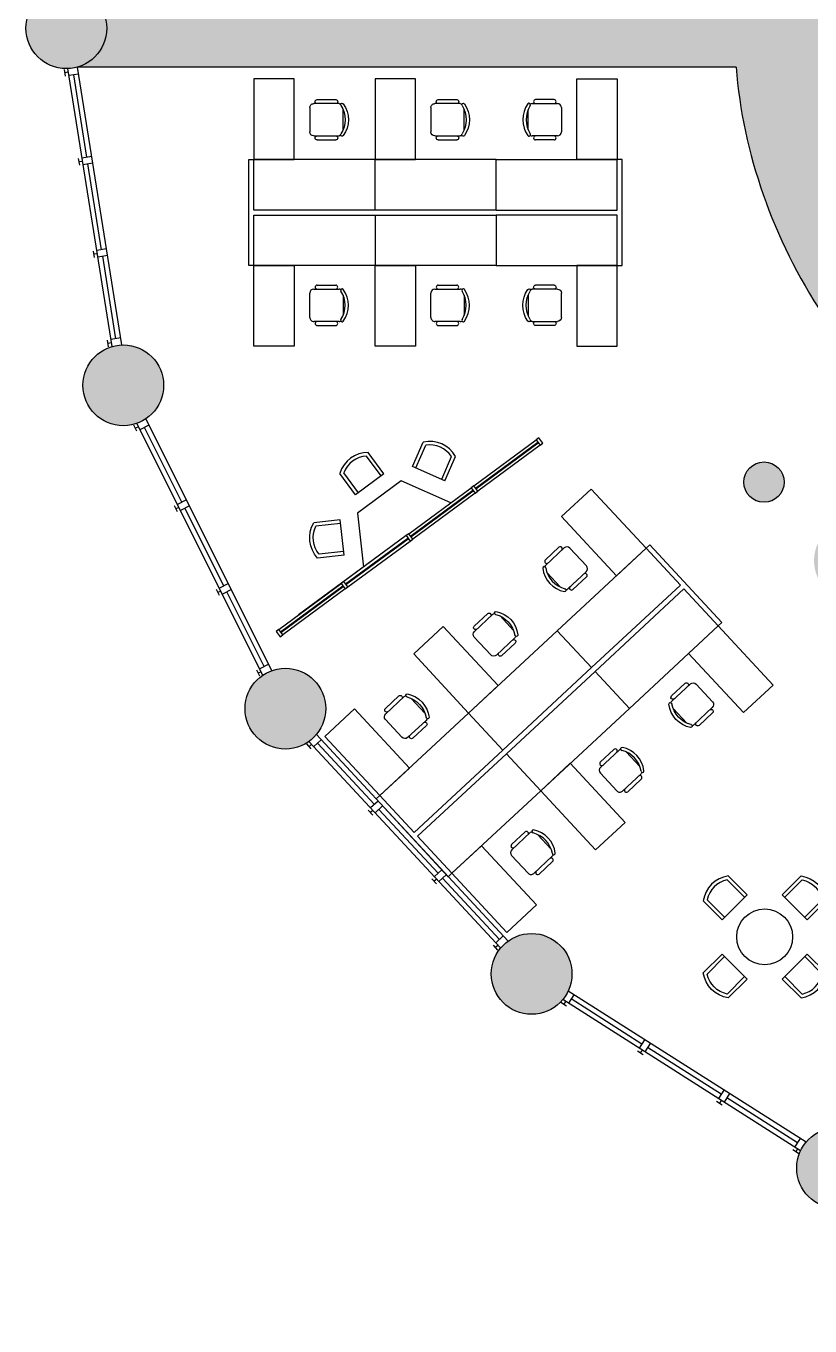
# Model space of a CAD drawing. Header units: inches. Extents: x -900 to 900, y -795 to 795.
# Drawn here: x -900 to -434, y -771 to 1 of the extents above; entities that cross this region are included whole.
import ezdxf

# ---------------------------------------------------------------- set-up
doc = ezdxf.new("R2010")
doc.units = ezdxf.units.IN
doc.header["$LTSCALE"] = 48
doc.header["$MEASUREMENT"] = 0
doc.layers.get('0').update_dxf_attribs({"linetype": 'CONTINUOUS'})
for name, color, linetype, true_color in [('A-flor-fill', 7, 'CONTINUOUS', 0xe8eafd), ('A-furn', 7, 'CONTINUOUS', 0x007300), ('A-furn-glass', 7, 'CONTINUOUS', 0x009494), ('A-furn-syst', 7, 'CONTINUOUS', 0x850000), ('A-shel-fill', 7, 'CONTINUOUS', 0x949494)]:
    doc.layers.add(name, color=color, linetype=linetype, true_color=true_color)
doc.layers.add('A-flor-patn', color=5, linetype='CONTINUOUS')
doc.layers.add('A-wall-shel', color=9, linetype='CONTINUOUS')

# ---------------------------------------------------------------- blocks, each defined once
blk = doc.blocks.new('OfficeChair')
at = {"color": 0}
for p, q in [((-9.599999999999909, 2.400000000000091), (-9.599999999999909, 17.40000000000009)), ((-5.952091793397813, 19.79999999999995), (5.952091793397813, 19.79999999999995)), ((9.599999999999909, 17.40000000000009), (9.599999999999909, 2.400000000000091)), ((-12, 4.400000000000091), (-12, 15.40000000000009)), ((12, 4.400000000000091), (12, 15.40000000000009)), ((7.199999999999818, 0), (-7.199999999999818, 0))]:
    blk.add_line(p, q, dxfattribs=at)
for centre, radius, start, end in [((-10.80000000000018, 15.40000000000009), 1.2, 0, 180), ((-8.93427515625126, 19.21854397323614), 0.8634848993067097, 126.1745029890212, 306.1745029890212), ((-7.199999999999818, 17.40000000000009), 2.4, 153.7164312021626, 180), ((0, 7), 16, 53.8254970109788, 126.1745029890212), ((0, 5.258873381212197), 15.71215325983861, 57.57575250459609, 122.4242474954039), ((8.93427515625126, 19.21854397323614), 0.8634848993067097, 233.8254970109788, 53.8254970109788), ((7.199999999999818, 17.40000000000009), 2.4, 0, 26.28356879783745), ((10.80000000000018, 15.40000000000009), 1.2, 0, 180), ((-10.80000000000018, 4.400000000000091), 1.2, 180, 0), ((-7.199999999999818, 2.400000000000091), 2.4, 180, 270), ((7.199999999999818, 2.400000000000091), 2.4, 270, 0), ((10.80000000000018, 4.400000000000091), 1.2, 180, 0)]:
    blk.add_arc(centre, radius, start, end, dxfattribs=at)
blk = doc.blocks.new('CoffeeChair')
at = {"linetype": 'Continuous'}
for p, q in [((-10.49999999978263, -6.756363620752381e-05), (-10.50010151138667, 15.77575360218032)), ((10.49999999978286, 6.756363620752381e-05), (10.4998984887593, 15.77579851126859)), ((-8.399999999825923, -5.405090894328168e-05), (-8.400094464599533, 14.68062594878722)), ((8.399999999826377, 5.405090894328168e-05), (8.399905535052767, 14.68073405060511)), ((10.49999999978286, 6.756363620752381e-05), (-10.49999999978263, -6.756363620752381e-05))]:
    blk.add_line(p, q, dxfattribs=at)
for radius, start, end in [(17.54929558892543, 53.25083670738347, 126.7494083498814), (15.44929558892548, 57.06374148575811, 122.9369358688072)]:
    blk.add_arc((-7.144025016714295e-05, 1.714205174906283), radius, start, end, dxfattribs=at)

msp = doc.modelspace()

# ---------------------------------------------------------------- hatches: boundary and pattern name
at = {"layer": 'A-flor-fill'}
h = msp.add_hatch(color=256, dxfattribs=at)
h.dxf.hatch_style = 1
h.paths.add_polyline_path([(408.8158924700983, 472.9522320462984, 1), (360.8158924700983, 472.9522320462984, 1)])
h.paths.add_polyline_path([(754.5341350955423, 50.68856842879995, 1), (826.5341350955423, 50.68856842879995, 1)])
h.paths.add_polyline_path([(632.8686503974168, -46.02776108874195, 1), (584.8686503974168, -46.02776108874195, 1)])
h.paths.add_polyline_path([(36.0436721281967, 363.7764024908893, 1), (-35.9563278718033, 363.7764024908893, 1)])
h.paths.add_polyline_path([(43.89659783454954, -299.3457783371796, 1), (19.89659783454954, -299.3457783371796, 1)])
h.paths.add_polyline_path([(288.4391062746909, -391.021444740064, 1), (264.4391062746909, -391.021444740064, 1)])
h.paths.add_polyline_path([(23.43432896479499, -474.1373541453172, 1), (-48.56567103520501, -474.1373541453172, 1)])
h.paths.add_polyline_path([(-383.4213211250612, -316.345926629165, 1), (-431.4213211250612, -316.345926629165, 1)])
h.paths.add_polyline_path([(-449.1458529578399, -269.7051908315782, 1), (-473.1458529578399, -269.7051908315782, 1)])
h.paths.add_polyline_path([(-414.535653006591, 305.5637762283341, 1), (-438.535653006591, 305.5637762283341, 1)])
h.paths.add_polyline_path([(-515.7269743435209, 264.2052791300912, 1), (-443.7269743435209, 264.2052791300912, 1)])
h = msp.add_hatch(color=256, dxfattribs=at)
h.dxf.hatch_style = 1
edge = h.paths.add_edge_path()
edge.add_line((-275.9563377156891, 170.4885437856667), (-426.0436721281975, 170.5269813001246))
edge.add_ellipse((1.328600204087252, 0.0368785408986696), major_axis=(-480.0000003665182, 0), ratio=0.7801877187911285, start_angle=332.9183807886959, end_angle=356.4781850931019)
edge.add_line((-477.7649116826995, 23.04126902492704), (-869.2843524685622, 23.04126911134176))
edge.add_arc((-876, 8.740357770875562e-08), 24, 0, 73.75061869493283, ccw=False)
edge.add_arc((-876, -8.74035812614693e-08), 24, -73.75061869493283, 4.173214165348327e-07, ccw=False)
edge.add_line((-869.2843524685622, -23.04126911134177), (-477.7590840083944, -23.04126919775763))
edge.add_ellipse((1.328600204087252, 0.0368785408986696), major_axis=(-480.0000003665182, 0), ratio=0.7801877187911285, start_angle=363.5331209494697, end_angle=387.0942941384804)
edge.add_line((-425.9953198616619, -170.5269813000969), (-276.043681963183, -170.5653840625438))
edge.add_line((-276.043681963183, -170.5653840625438), (-275.9563377156891, 170.4885437856667))
at = {"layer": 'A-shel-fill'}
h = msp.add_hatch(color=256, dxfattribs=at)
h.dxf.hatch_style = 1
h.paths.add_polyline_path([(238.0535391644707, 747.1694259254962, 1), (190.0535391644707, 747.1694259254962, 1)])
h.paths.add_polyline_path([(441.687903159901, 677.2970190431521, 1), (393.687903159901, 677.2970190431521, 1)])
h.paths.add_polyline_path([(575.3688641009585, 561.9330585325233, 1), (623.3688641009585, 561.9330585325233, 1)])
h.paths.add_polyline_path([(721.7232154775347, 404.3017561059658, 1), (769.7232154775347, 404.3017561059658, 1)])
h.paths.add_polyline_path([(866.1344429286055, 212.1736411310085, 1), (818.1344429286055, 212.1736411310085, 1)])
h.paths.add_polyline_path([(852, -8.740357770875562e-08, 1), (900, -8.740357770875562e-08, 1)])
h.paths.add_polyline_path([(866.1344429286055, -212.1736411310085, 1), (818.1344429286055, -212.1736411310085, 1)])
h.paths.add_polyline_path([(769.7232154775347, -404.3017561059658, 1), (721.7232154775347, -404.3017561059658, 1)])
h.paths.add_polyline_path([(623.3688641009585, -561.9330585325233, 1), (575.3688641009585, -561.9330585325233, 1)])
h.paths.add_polyline_path([(441.687903159901, -677.297019043152, 1), (393.687903159901, -677.297019043152, 1)])
h.paths.add_polyline_path([(238.0535391644707, -747.1694259254962, 1), (190.0535391644707, -747.1694259254962, 1)])
h.paths.add_polyline_path([(-190.0535391644707, -747.1694259254962, 1), (-238.0535391644707, -747.1694259254962, 1)])
h.paths.add_polyline_path([(-393.687903159901, -677.297019043152, 1), (-441.687903159901, -677.297019043152, 1)])
h.paths.add_polyline_path([(-575.3688641009585, -561.9330585325233, 1), (-623.3688641009585, -561.9330585325233, 1)])
h.paths.add_polyline_path([(-769.7232154775347, -404.3017561059658, 1), (-721.7232154775347, -404.3017561059658, 1)])
h.paths.add_polyline_path([(-866.1344429286055, -212.1736411310085, 1), (-818.1344429286055, -212.1736411310085, 1)])
h.paths.add_polyline_path([(-900, -8.740357770875562e-08, 1), (-852, -8.740357770875562e-08, 1)])
h.paths.add_polyline_path([(-818.1344429286055, 212.1736411310085, 1), (-866.1344429286055, 212.1736411310085, 1)])
h.paths.add_polyline_path([(-721.7232154775347, 404.3017561059658, 1), (-769.7232154775347, 404.3017561059658, 1)])
h.paths.add_polyline_path([(-623.3688641009585, 561.9330585325233, 1), (-575.3688641009585, 561.9330585325233, 1)])
h.paths.add_polyline_path([(-441.687903159901, 677.2970190431521, 1), (-393.687903159901, 677.2970190431521, 1)])
h.paths.add_polyline_path([(-238.0535391644707, 747.1694259254962, 1), (-190.0535391644707, 747.1694259254962, 1)])

# ---------------------------------------------------------------- linework, layer by layer
at = {"layer": 'A-flor-patn'}
msp.add_line((-477.7590840083944, -23.04126919775763), (-869.2843524685622, -23.04126911134176), dxfattribs=at)
msp.add_circle((-461.1458529578399, -269.7051908315782), 12, dxfattribs=at)
msp.add_ellipse((1.328600204087252, 0.0368785408986696), major_axis=(-480.0000003665182, 0), ratio=0.7801877187911285, start_param=6.344849900619021, end_param=6.756069948399871, dxfattribs=at)
at = {"layer": 'A-furn'}
for p, q in [((-692.4357864177382, -78.0000000151058), (-764.4357864177546, -78.0000000151058)), ((-620.4357864177218, -78.0000000151058), (-692.4357864177382, -78.0000000151058)), ((-692.4357864177382, -108.0000000151049), (-692.4357864177382, -78.0000000151058)), ((-620.4357864177218, -108.0000000151049), (-620.4357864177218, -78.0000000151058)), ((-620.4357864177218, -78.0000000151058), (-548.4357864177055, -78.0000000151058)), ((-620.4357864177218, -108.0000000151049), (-620.4357864177218, -78.0000000151058)), ((-692.4357864177382, -111.0000000151049), (-692.4357864177382, -141.000000015104)), ((-620.4357864177218, -111.0000000151049), (-620.4357864177218, -141.000000015104)), ((-620.4357864177218, -111.0000000151049), (-620.4357864177218, -141.000000015104)), ((-692.4357864177382, -141.000000015104), (-764.4357864177546, -141.000000015104)), ((-620.4357864177218, -141.000000015104), (-692.4357864177382, -141.000000015104)), ((-620.4357864177218, -141.000000015104), (-548.4357864177055, -141.000000015104)), ((-584.0537336786916, -357.9720448033002), (-531.2896694370769, -308.9827242863844)), ((-541.1880782264012, -404.1406010147013), (-488.4240139847864, -355.1512804977855)), ((-584.0537336786916, -357.9720448033002), (-636.8177979203064, -406.9613653202159)), ((-563.6415167966485, -379.957071570634), (-584.0537336786916, -357.9720448033002)), ((-563.6415167966485, -379.957071570634), (-584.0537336786916, -357.9720448033002)), ((-561.6002951084441, -382.1555742473675), (-541.1880782264012, -404.1406010147013)), ((-561.6002951084441, -382.1555742473675), (-541.1880782264012, -404.1406010147013)), ((-636.8177979203064, -406.9613653202159), (-689.5818621619211, -455.9506858371317)), ((-616.4055810382633, -428.9463920875498), (-636.8177979203064, -406.9613653202159)), ((-541.1880782264012, -404.1406010147013), (-593.952142468016, -453.1299215316171)), ((-614.364359350059, -431.1448947642832), (-593.952142468016, -453.1299215316171)), ((-593.952142468016, -453.1299215316171), (-646.7162067096307, -502.1192420485329))]:
    msp.add_line(p, q, dxfattribs=at)
for points in [[(-740.4357864177537, -78.0000000151058), (-740.4357864177537, -30.00000001510489), (-764.4357864177546, -30.00000001510489), (-764.4357864177546, -78.0000000151058)], [(-668.4357864177373, -78.0000000151058), (-668.4357864177373, -30.00000001510489), (-692.4357864177382, -30.00000001510489), (-692.4357864177382, -78.0000000151058)], [(-572.4357864177064, -78.0000000151058), (-572.4357864177064, -30.00000001510489), (-548.4357864177055, -30.00000001510489), (-548.4357864177055, -78.0000000151058)], [(-740.4357864177537, -141.000000015104), (-740.4357864177537, -189.0000000151049), (-764.4357864177546, -189.0000000151049), (-764.4357864177546, -141.000000015104)], [(-668.4357864177373, -141.000000015104), (-668.4357864177373, -189.0000000151049), (-692.4357864177382, -189.0000000151049), (-692.4357864177382, -141.000000015104)], [(-572.4357864177064, -141.000000015104), (-572.4357864177064, -189.0000000151049), (-548.4357864177055, -189.0000000151049), (-548.4357864177055, -141.000000015104)], [(-548.877690850945, -325.3124977920199), (-581.5372378622154, -290.136454964284), (-563.9492164483472, -273.8066814586485), (-531.2896694370769, -308.9827242863844)], [(-506.0120353986546, -371.481054003421), (-473.3524883873843, -406.6570968311569), (-455.7644669735161, -390.3273233255214), (-488.4240139847864, -355.1512804977855)], [(-619.229776506438, -390.6315918145804), (-651.8893235177085, -355.4555489868445), (-669.4773449315768, -371.7853224924801), (-636.8177979203064, -406.9613653202159)], [(-671.9938407480529, -439.6209123314961), (-704.6533877593232, -404.4448695037604), (-722.2414091731915, -420.7746430093958), (-689.5818621619211, -455.9506858371317)], [(-576.3641210541476, -436.8001480259816), (-543.7045740428773, -471.9761908537174), (-561.2925954567455, -488.3059643593529), (-593.952142468016, -453.1299215316171)], [(-629.1281852957625, -485.7894685428973), (-596.4686382844922, -520.9655113706332), (-614.0566596983604, -537.2952848762687), (-646.7162067096307, -502.1192420485329)]]:
    msp.add_lwpolyline(points, close=True, dxfattribs=at)
at = {"layer": 'A-furn-glass'}
for p, q in [((-632.7193540450353, -273.2792717608311), (-595.677470364672, -246.0047625368245)), ((-632.4228919882526, -273.6819009312696), (-595.3810083078893, -246.4073917072631)), ((-671.3717544071542, -301.7396292119677), (-634.3298707267904, -274.4651199879615)), ((-671.0752923503715, -302.1422583824067), (-634.0334086700082, -274.8677491584001)), ((-710.0241547692731, -330.1999866631049), (-672.9822710889089, -302.925477439099)), ((-709.7276927124899, -330.6026158335433), (-672.6858090321261, -303.3281066095376)), ((-748.676555131392, -358.6603441142418), (-711.6346714510273, -331.3858348902356)), ((-748.3800930746088, -359.0629732846803), (-711.338209394245, -331.7884640606742))]:
    msp.add_line(p, q, dxfattribs=at)
at = {"layer": 'A-furn-syst'}
for p, q in [((-767.43578641776, -141.000000015104), (-767.43578641776, -78.0000000151058)), ((-767.43578641776, -78.0000000151058), (-764.43578641776, -78.0000000151058)), ((-764.43578641776, -108.0000000151067), (-764.4357864177596, -78.0000000151058)), ((-545.4357864177, -78.0000000151058), (-548.4357864177, -78.0000000151058)), ((-548.4357864177, -108.0000000151067), (-548.4357864177005, -78.0000000151058)), ((-545.4357864177, -141.000000015104), (-545.4357864177, -78.0000000151058)), ((-692.4357864177596, -108.0000000151067), (-764.43578641776, -108.0000000151067)), ((-620.4357864177432, -108.0000000151067), (-692.4357864177437, -108.0000000151067)), ((-620.4357864177005, -108.0000000151067), (-548.4357864177, -108.0000000151067)), ((-764.4357864177546, -141.000000015104), (-764.4357864177546, -111.0000000151049)), ((-764.4357864177546, -111.0000000151049), (-692.4357864177382, -111.0000000151049)), ((-692.4357864177382, -111.0000000151049), (-620.4357864177218, -111.0000000151049)), ((-548.4357864177055, -111.0000000151049), (-620.4357864177218, -111.0000000151049)), ((-548.4357864177055, -141.000000015104), (-548.4357864177055, -111.0000000151049)), ((-764.43578641776, -141.000000015104), (-767.43578641776, -141.000000015104)), ((-548.4357864177, -141.000000015104), (-545.4357864177, -141.000000015104)), ((-633.7569712437748, -271.8700696642954), (-596.7150875634111, -244.5955604402889)), ((-594.3433911091497, -247.8165938037989), (-631.385274789513, -275.091103027805)), ((-672.4093716058933, -300.3304271154318), (-635.36748792553, -273.0559178914259)), ((-632.9957914712686, -276.276951254936), (-670.0376751516324, -303.5514604789421)), ((-674.0198882876484, -301.5162753425636), (-711.0617719680122, -328.7907845665693)), ((-708.6900755137513, -332.0118179300791), (-671.648191833387, -304.7373087060728)), ((-529.0911667603394, -306.9415025981762), (-531.2896694370728, -308.9827242863806)), ((-510.8774525550285, -330.9677510537159), (-531.2896694370731, -308.982724286381)), ((-486.225511308049, -353.1100588095774), (-529.0911667603394, -306.9415025981762)), ((-686.106755473776, -310.4160217324077), (-738.0480722573766, -348.6612129312659)), ((-749.7141723301306, -357.2511420177054), (-712.6722886497673, -329.9766327936995)), ((-563.6415167966317, -379.9570715706207), (-510.8774525550285, -330.9677510537159)), ((-710.3005921955059, -333.1976661572098), (-747.3424758758697, -360.4721753812171)), ((-508.8362308668294, -333.1662537304517), (-561.6002951084441, -382.1555742473675)), ((-488.4240139847864, -355.1512804977855), (-508.8362308668294, -333.1662537304517)), ((-488.4240139847824, -355.1512804977818), (-486.225511308049, -353.1100588095774)), ((-563.641516796663, -379.9570715706498), (-616.4055810382662, -428.9463920875548)), ((-614.364359350059, -431.1448947642832), (-561.6002951084441, -382.1555742473675)), ((-616.4055810382778, -428.9463920875655), (-669.1696452798809, -477.9357126044706)), ((-667.1284235916738, -480.134215281199), (-614.364359350059, -431.1448947642832)), ((-691.7803648386586, -457.9919075253397), (-689.5818621619252, -455.9506858371353)), ((-648.9147093863681, -504.1604637367409), (-691.7803648386586, -457.9919075253397)), ((-669.1696452798809, -477.9357126044706), (-689.5818621619247, -455.9506858371351)), ((-646.7162067096307, -502.1192420485329), (-667.1284235916738, -480.134215281199)), ((-646.7162067096348, -502.1192420485365), (-648.9147093863681, -504.1604637367409))]:
    msp.add_line(p, q, dxfattribs=at)
for points in [[(-596.7150875634111, -244.5955604402889), (-594.3433911091497, -247.8165938037989), (-592.732874427395, -246.6307455766689), (-595.104570881656, -243.4097122131586)], [(-635.36748792553, -273.0559178914259), (-632.9957914712686, -276.276951254936), (-631.385274789513, -275.091103027805), (-633.7569712437748, -271.8700696642954)], [(-674.0198882876484, -301.5162753425636), (-671.648191833387, -304.7373087060728), (-670.0376751516324, -303.5514604789421), (-672.4093716058933, -300.3304271154318)], [(-712.6722886497673, -329.9766327936995), (-710.3005921955059, -333.1976661572098), (-708.6900755137513, -332.0118179300791), (-711.0617719680122, -328.7907845665693)], [(-751.3246890118858, -358.4369902448364), (-748.9529925576244, -361.6580236083469), (-747.3424758758697, -360.4721753812171), (-749.7141723301306, -357.2511420177054)]]:
    msp.add_lwpolyline(points, close=True, dxfattribs=at)
at = {"layer": 'A-furn-syst', "flags": 128}
msp.add_lwpolyline([(-647.4543551116576, -281.9556642812709), (-677.0003378829592, -269.0257121606792), (-702.9709962747597, -288.1483077601079), (-699.3956718952581, -320.2008554801291)], dxfattribs=at)
at = {"layer": 'A-furn-syst'}
msp.add_circle((-460.7638363446022, -539.9497909448137), 16.60742234364716, dxfattribs=at)
at = {"layer": 'A-wall-shel'}
for p, q in [((-842.9250888751221, -188.1866680208543), (-869.2843524685622, -23.04126911134176)), ((-876.5242155850965, -28.43809422221443), (-877.1546849759079, -24.48809316560096)), ((-874.8644497521937, -26.14785899850222), (-876.8394502805013, -26.46309369390769)), ((-848.8500904600442, -189.1323721070705), (-875.2093540534834, -23.98697319755775)), ((-868.6242134718668, -27.1771554405932), (-874.549215056788, -28.12285952680918)), ((-863.7657768899853, -76.64954868685959), (-871.5867142643256, -27.6500074837013)), ((-860.8032760975275, -76.17669664375171), (-866.7282776824486, -77.1224007299677)), ((-868.0728088199457, -81.3876364819871), (-868.7032782107572, -77.43763542537363)), ((-866.4130429870429, -79.09740125827489), (-868.3880435153505, -79.41263595368036)), ((-860.1728067067161, -80.12669770036564), (-866.0978082916372, -81.07240178658162)), ((-854.9991354294298, -131.574091474939), (-863.1353074991748, -80.59954974347329)), ((-852.0366346369719, -131.1012394318311), (-857.9616362218931, -132.0469435180471)), ((-859.3061673593911, -136.3121792700665), (-859.9366367502025, -132.362178213453)), ((-857.6464015264883, -134.0219440463543), (-859.6214020547959, -134.3371787417598)), ((-851.4061652461605, -135.051240488445), (-857.3311668310816, -135.996944574661)), ((-846.547728664279, -184.5236337347108), (-854.3686660386184, -135.5240925315527)), ((-850.8547605942413, -189.2617215298387), (-851.4852299850527, -185.3117204732253)), ((-843.5852278718212, -184.0507816916031), (-849.5102294567423, -184.9964857778191)), ((-849.1949947613384, -186.9714863061265), (-851.1699952896461, -187.286721001532)), ((-834.0451997511809, -239.4420137413499), (-835.8392203792127, -235.8668927663061)), ((-833.1546495776756, -236.7574429398123), (-834.9422100651973, -237.6544532538283)), ((-759.0842541733764, -384.3647893113848), (-834.1360856953288, -234.8016388676376)), ((-826.8949578010997, -235.853972485289), (-832.2576392636647, -238.5450034273365)), ((-807.3063361695331, -281.5790275852269), (-829.5762985323809, -237.1994879563117)), ((-753.7215727108105, -381.6737583693364), (-828.7734042327638, -232.1106079255892)), ((-809.9812167603059, -287.3966743453088), (-811.7752373883377, -283.8215533702651)), ((-809.0906665868006, -284.7121035437713), (-810.8782270743222, -285.6091138577872)), ((-804.6249954382502, -280.2335121142016), (-809.9876769008151, -282.9245430562491)), ((-802.8309748102192, -283.8086330892452), (-808.1936562727842, -286.4996640312927)), ((-782.3453428646399, -331.3212486767047), (-805.5123155415022, -285.1541485602695)), ((-779.6640021333551, -329.9757332056802), (-785.0266835959201, -332.6667641477275)), ((-785.0202234554154, -337.1388954367894), (-786.8142440834472, -333.5637744617457)), ((-784.1296732819101, -334.4543246352519), (-785.9172337694317, -335.3513349492678)), ((-777.8699815053242, -333.5508541807235), (-783.2326629678892, -336.2418851227712)), ((-758.2813598737594, -379.2759092806627), (-780.5513222366071, -334.8963696517476)), ((-755.6000191424755, -377.9303938096377), (-760.9627006050405, -380.6214247516855)), ((-760.9562404645403, -385.0935560407497), (-762.7502610925721, -381.5184350657059)), ((-760.065690291035, -382.4089852392121), (-761.8532507785567, -383.3059955532283)), ((-617.7690616509126, -546.5242062026878), (-731.7200232810474, -423.7930518122093)), ((-724.4733103775598, -422.7798927339404), (-728.8703157310265, -426.8623361103491)), ((-613.3720562974459, -542.4417628262795), (-727.3230179275806, -419.7106084358013)), ((-692.8559883089347, -461.2425289349512), (-726.671813054294, -424.8211144221455)), ((-730.3359841821848, -428.223150569152), (-733.0576130997906, -425.2918136668404)), ((-730.2311301898317, -425.3966676591942), (-731.6967986409873, -426.7574821179969)), ((-690.6574856322013, -459.2013072467475), (-695.054490985668, -463.2837506231563)), ((-687.9358567145946, -462.1326441490587), (-692.3328620680613, -466.2150875254674)), ((-693.7985305192178, -467.5759019842694), (-696.5201594368236, -464.6445650819578)), ((-693.6936765268647, -464.7494190743114), (-695.1593449780203, -466.1102335331143)), ((-654.9577201871643, -502.060948801226), (-690.134359391328, -464.1738658372633)), ((-652.7592175104319, -500.0197271130214), (-657.1562228638986, -504.1021704894301)), ((-655.9002623974484, -508.3943218505437), (-658.6218913150542, -505.4629849482321)), ((-655.7954084050953, -505.5678389405857), (-657.2610768562508, -506.9286533993886)), ((-650.0375885928252, -502.9510640153326), (-654.4345939462919, -507.0335073917413)), ((-618.4202665242001, -541.4137002163438), (-652.2360912695585, -504.9922857035374)), ((-616.2217638474667, -539.3724785281397), (-620.6187692009335, -543.4549219045484)), ((-619.3628087344814, -547.7470732656604), (-622.0844376520872, -544.8157363633488)), ((-619.2579547421283, -544.9205903557026), (-620.7236231932839, -546.2814048145053)), ((-578.5706821641725, -581.0623481827129), (-581.9474411652545, -578.9181703336035)), ((-439.3976817938228, -667.0654252442307), (-580.8753522407014, -577.2297908330684)), ((-579.1869727401581, -578.3018797576169), (-580.259061664713, -579.990259258158)), ((-436.1814150201581, -662.0002867426074), (-577.6590854670367, -572.1646523314448)), ((-574.2823264659564, -574.3088301805551), (-577.4985932396212, -579.3739686821784)), ((-533.7434052856488, -603.603978809731), (-575.8904598527888, -576.8413994313655)), ((-532.1352718988173, -601.0714095589196), (-535.3515386724821, -606.1365480605427)), ((-533.0468685959559, -609.96910541019), (-536.4236275970379, -607.8249275610806)), ((-533.6631591719415, -607.208636985094), (-534.7352480964964, -608.897016485635)), ((-528.7585128977362, -603.215587408029), (-531.9747796714009, -608.2807259096523)), ((-486.6901209762918, -633.4819209168352), (-530.3666462845667, -605.7481566588399)), ((-485.0819875894604, -630.9493516660241), (-488.2982543631251, -636.0144901676474)), ((-481.7052285883792, -633.0935295151339), (-484.921495362044, -638.158668016757)), ((-485.9935842865989, -639.8470475172976), (-489.370343287681, -637.7028696681882)), ((-486.6098748625845, -637.0865790922016), (-487.6819637871395, -638.7749585927427)), ((-441.3252161674745, -662.2877740993863), (-483.3133619752098, -635.6260987659446)), ((-439.7170827806422, -659.7552048485754), (-442.9333495543069, -664.8203433501985)), ((-440.6286794777825, -668.6529006998517), (-444.0054384788646, -666.5087228507423)), ((-441.2449700537682, -665.8924322747557), (-442.3170589783231, -667.5808117752968))]:
    msp.add_line(p, q, dxfattribs=at)
for centre in [(-876, 8.740357770875562e-08), (-876, -8.740357770875562e-08), (-842.1344429286055, -212.1736411310085), (-745.7232154775347, -404.3017561059658), (-599.3688641009585, -561.9330585325233), (-417.687903159901, -677.297019043152)]:
    msp.add_circle(centre, 24, dxfattribs=at)

# ---------------------------------------------------------------- block references
at = {"layer": 'A-furn', "xscale": -1}
for name, p, rotation in [('OfficeChair', (-731.2555562941834, -54.37448192088959), 270), ('OfficeChair', (-659.255556294167, -54.37448192088959), 270), ('OfficeChair', (-581.6160165412766, -164.6255181093202), 90), ('CoffeeChair', (-712.0523240719704, -302.6299798353962), 96.36515659344491), ('OfficeChair', (-628.5771629828649, -367.0717086144846), 312.8754735864811), ('OfficeChair', (-496.6646489222279, -395.0409372035168), 132.8754735864811), ('OfficeChair', (-681.3412272244797, -416.0610291314003), 312.8754735864811), ('CoffeeChair', (-442.8654306479675, -522.3199259371836, 1.968755463390607), 315.0003686772585), ('CoffeeChair', (-478.6622420412368, -557.5796559524438, 1.968755463390607), 135.0003686772584)]:
    msp.add_blockref(name, p, dxfattribs=dict(at, rotation=rotation))
at = {"layer": 'A-furn'}
for name, p, rotation in [('OfficeChair', (-581.6160165412766, -54.37448192088959), 90), ('OfficeChair', (-731.2555562941834, -164.6255181093202), 270), ('OfficeChair', (-659.255556294167, -164.6255181093202), 270), ('CoffeeChair', (-660.4755012490432, -264.6531711512689), 336.3644192389281), ('CoffeeChair', (-695.5807716808613, -270.9882219439105), 36.3644192389281), ('OfficeChair', (-571.6802509938374, -314.2452044792165), 132.8754735864811), ('OfficeChair', (-553.5615609112555, -447.8674413387851), 312.8754735864811), ('OfficeChair', (-606.3256251528702, -496.8567618557008), 312.8754735864811), ('CoffeeChair', (-478.6622420412368, -522.3199259371836, 1.968755463390607), 44.9996313227416), ('CoffeeChair', (-442.8654306479675, -557.5796559524438, 1.968755463390607), 224.9996313227415)]:
    msp.add_blockref(name, p, dxfattribs=dict(at, rotation=rotation))

doc.saveas('drawing.dxf')
